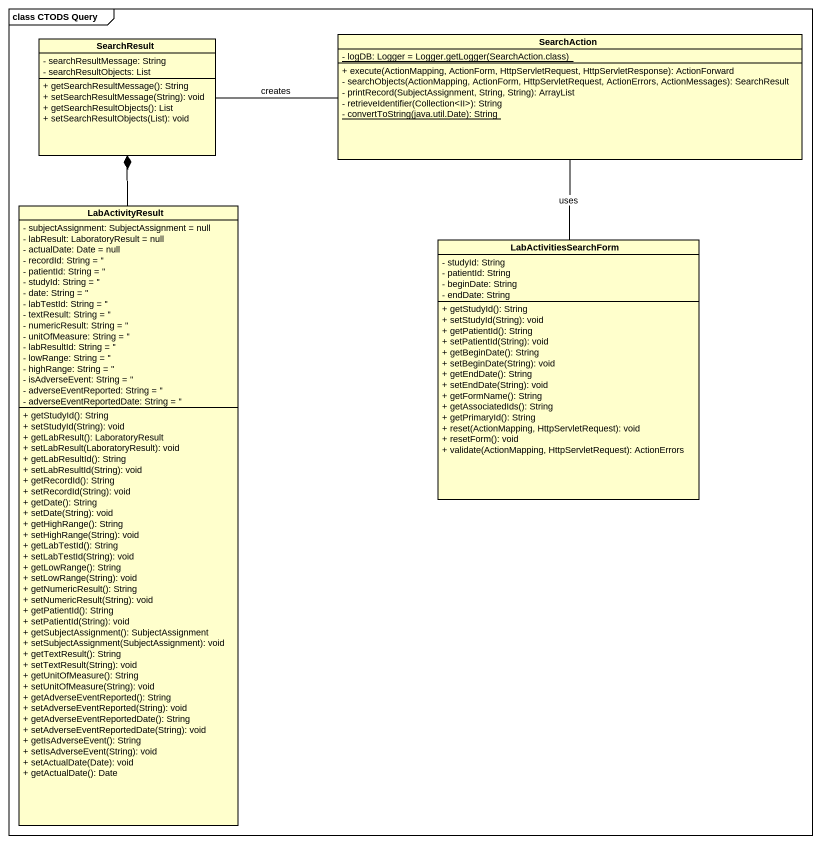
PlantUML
@startuml
mainframe class CTODS Query
hide circle
hide empty members
skinparam classAttributeIconSize 0
class SearchResult {
  - searchResultMessage: String
  - searchResultObjects: List
  + getSearchResultMessage(): String
  + setSearchResultMessage(String): void
  + getSearchResultObjects(): List
  + setSearchResultObjects(List): void
}
class SearchAction {
  {static} {field} - logDB: Logger = Logger.getLogger(SearchAction.class)
  + execute(ActionMapping, ActionForm, HttpServletRequest, HttpServletResponse): ActionForward
  - searchObjects(ActionMapping, ActionForm, HttpServletRequest, ActionErrors, ActionMessages): SearchResult
  - printRecord(SubjectAssignment, String, String): ArrayList
  - retrieveIdentifier(Collection<II>): String
  {static} - convertToString(java.util.Date): String
}
class LabActivityResult {
  - subjectAssignment: SubjectAssignment = null
  - labResult: LaboratoryResult = null
  - actualDate: Date = null
  - recordId: String = ''
  - patientId: String = ''
  - studyId: String = ''
  - date: String = ''
  - labTestId: String = ''
  - textResult: String = ''
  - numericResult: String = ''
  - unitOfMeasure: String = ''
  - labResultId: String = ''
  - lowRange: String = ''
  - highRange: String = ''
  - isAdverseEvent: String = ''
  - adverseEventReported: String = ''
  - adverseEventReportedDate: String = ''
  + getStudyId(): String
  + setStudyId(String): void
  + getLabResult(): LaboratoryResult
  + setLabResult(LaboratoryResult): void
  + getLabResultId(): String
  + setLabResultId(String): void
  + getRecordId(): String
  + setRecordId(String): void
  + getDate(): String
  + setDate(String): void
  + getHighRange(): String
  + setHighRange(String): void
  + getLabTestId(): String
  + setLabTestId(String): void
  + getLowRange(): String
  + setLowRange(String): void
  + getNumericResult(): String
  + setNumericResult(String): void
  + getPatientId(): String
  + setPatientId(String): void
  + getSubjectAssignment(): SubjectAssignment
  + setSubjectAssignment(SubjectAssignment): void
  + getTextResult(): String
  + setTextResult(String): void
  + getUnitOfMeasure(): String
  + setUnitOfMeasure(String): void
  + getAdverseEventReported(): String
  + setAdverseEventReported(String): void
  + getAdverseEventReportedDate(): String
  + setAdverseEventReportedDate(String): void
  + getIsAdverseEvent(): String
  + setIsAdverseEvent(String): void
  + setActualDate(Date): void
  + getActualDate(): Date
}
class LabActivitiesSearchForm {
  - studyId: String
  - patientId: String
  - beginDate: String
  - endDate: String
  + getStudyId(): String
  + setStudyId(String): void
  + getPatientId(): String
  + setPatientId(String): void
  + getBeginDate(): String
  + setBeginDate(String): void
  + getEndDate(): String
  + setEndDate(String): void
  + getFormName(): String
  + getAssociatedIds(): String
  + getPrimaryId(): String
  + reset(ActionMapping, HttpServletRequest): void
  + resetForm(): void
  + validate(ActionMapping, HttpServletRequest): ActionErrors
}
SearchAction -left- SearchResult : creates
SearchAction -- LabActivitiesSearchForm : uses
LabActivityResult -up-* SearchResult
@enduml
